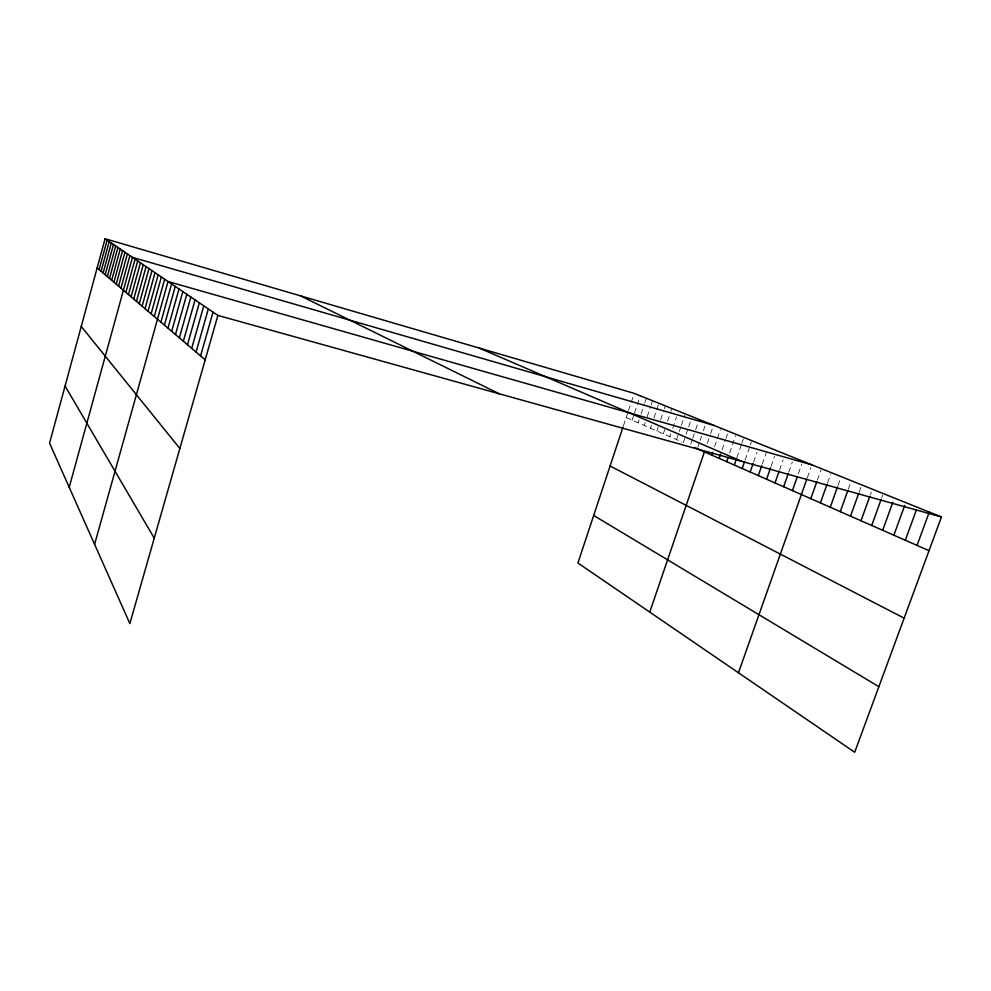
<?xml version="1.0" encoding="UTF-8"?>
<svg xmlns="http://www.w3.org/2000/svg" width="991" height="991" viewBox="0 0 991 991"><rect width="100%" height="100%" fill="white"/><g stroke="black" fill="none" stroke-linecap="round" stroke-linejoin="round"><path stroke-width="0.74" stroke-dasharray="4.96 3.72" d="M623.488 425.61L628.071 411.81M628.542 410.398L634.19 393.353M632.122 420.097L634.029 414.374M634.5 412.95L640.211 395.781M638.154 422.761L639.121 419.874M641.041 414.102L644.398 404.006M644.881 402.569L646.318 398.233M644.286 425.449L645.265 422.55M647.197 416.728L650.604 406.558M651.087 405.096L652.536 400.736M650.53 428.199L651.508 425.263M653.961 417.942L658.854 403.287M656.86 430.986L658.272 426.799M660.613 419.825L663.883 410.051M664.354 408.664L665.283 405.864M663.313 433.823L664.726 429.599M667.562 421.163L670.399 412.714M670.882 411.315L671.824 408.503M669.866 436.697L670.82 433.86M672.74 428.199L676.556 416.852M676.543 439.632L680.891 426.762M681.374 425.337L684.756 415.328M683.332 442.618L688.212 428.199M688.695 426.762L690.653 420.989M690.727 444.203L692.213 439.843M692.697 438.381L695.174 431.11M695.657 429.66L698.135 422.389M697.738 447.362L699.621 441.8M700.092 440.413L701.517 436.238M703.412 430.689L705.295 425.127M707.277 443.485L710.151 435.074M710.634 433.674L713.024 426.663M714.598 446.619L720.395 429.648M722.043 449.803L725.462 439.818M725.957 438.394L727.419 434.12M729.624 453.048L735.557 435.78M736.846 457.805L741.355 444.736M741.85 443.287L743.349 438.939M745.071 460.158L749.877 446.247M750.36 444.848L751.314 442.073M753.569 462.178L756.975 452.354M762.228 464.259L766.179 452.924M771.072 466.365L774.553 456.356M779.57 469.957L783.101 459.861M788.749 472.174L792.329 461.967M798.337 473.797L801.793 463.986M807.38 477.575L810.873 467.678M817.377 480.115L820.92 470.118M827.596 482.716L830.681 474.057M838.039 485.379L840.641 478.083M848.321 489.158L850.34 483.534M859.197 492.019L861.241 486.333M870.321 494.93L871.349 492.069M881.68 497.916L882.733 495.017M626.188 417.496L681.969 442.023"/><path stroke-width="1.49" d="M105.083 238.744L49.55 443.15L129.858 623.587L217.871 315.411L105.083 238.744L634.19 393.353L941.45 516.98L854.688 752.256L577.926 562.987L623.042 426.96M99.112 269.577L107.115 240.132M101.107 271.261L109.196 241.544M103.138 272.996L111.314 242.981M105.207 274.755L113.482 244.455M107.325 276.563L115.674 245.954M109.481 278.397L117.929 247.477M111.686 280.267L120.221 249.038M113.928 282.175L122.574 250.636M116.232 284.132L124.965 252.259M118.573 286.126L127.405 253.919M120.964 288.158L129.908 255.616M69.209 487.312L132.46 257.35L713.495 425.263M125.907 292.37L135.061 259.122M128.458 294.538L137.724 260.93M131.072 296.755L140.449 262.788M133.748 299.034L143.237 264.684M136.473 301.351L146.086 266.616M139.273 303.729L148.997 268.598M142.122 306.169L151.982 270.63M145.058 308.659L155.042 272.711M148.055 311.211L158.176 274.829M151.127 313.813L161.372 277.009M154.274 316.488L164.667 279.239M94.591 544.356L168.024 281.531L811.864 464.841M160.901 322.137L171.592 283.946M164.395 325.11L175.234 286.436M167.987 328.17L178.987 288.988M171.678 331.304L182.839 291.602M175.457 334.524L186.804 294.29M179.359 337.832L190.867 297.052M183.36 341.238L195.054 299.901M187.472 344.744L199.352 302.825M191.709 348.349L203.774 305.835M196.069 352.053L208.333 308.932M200.566 355.88L213.028 312.128M649.762 612.104L704.415 451.896M711.699 455.092L712.665 452.268M719.107 458.35L720.581 454.076M726.663 461.67L728.137 457.359M734.343 465.052L736.35 459.254M742.185 468.495L744.588 461.546M750.162 472.013L753.086 463.59M758.288 475.581L761.745 465.671M766.576 479.235L770.564 467.789M775.024 482.951L779.062 471.406M783.646 486.73L788.241 473.624M792.428 490.595L797.359 476.597M738.468 672.778L806.872 478.987M810.811 498.684L816.881 481.539M820.424 502.908L827.089 484.165M830.247 507.231L837.519 486.829M840.281 511.641L847.825 490.57M850.538 516.15L858.689 493.431M861.006 520.758L869.801 496.367M871.721 525.465L881.16 499.365M882.671 530.284L892.841 502.251M893.857 535.202L904.709 505.447M905.316 540.244L916.316 510.154M917.034 545.397L929.273 512.087M217.871 315.411L941.45 516.98M479.285 348.089L741.702 461.335M694.456 447.511L929.025 550.674M300.583 295.875L499.216 393.786M610.097 466.005L904.139 618.161M593.683 515.469L878.868 686.701M97.155 267.904L205.187 359.807M81.25 326.448L179.867 448.502M65.072 386.032L154.249 538.163"/></g></svg>
